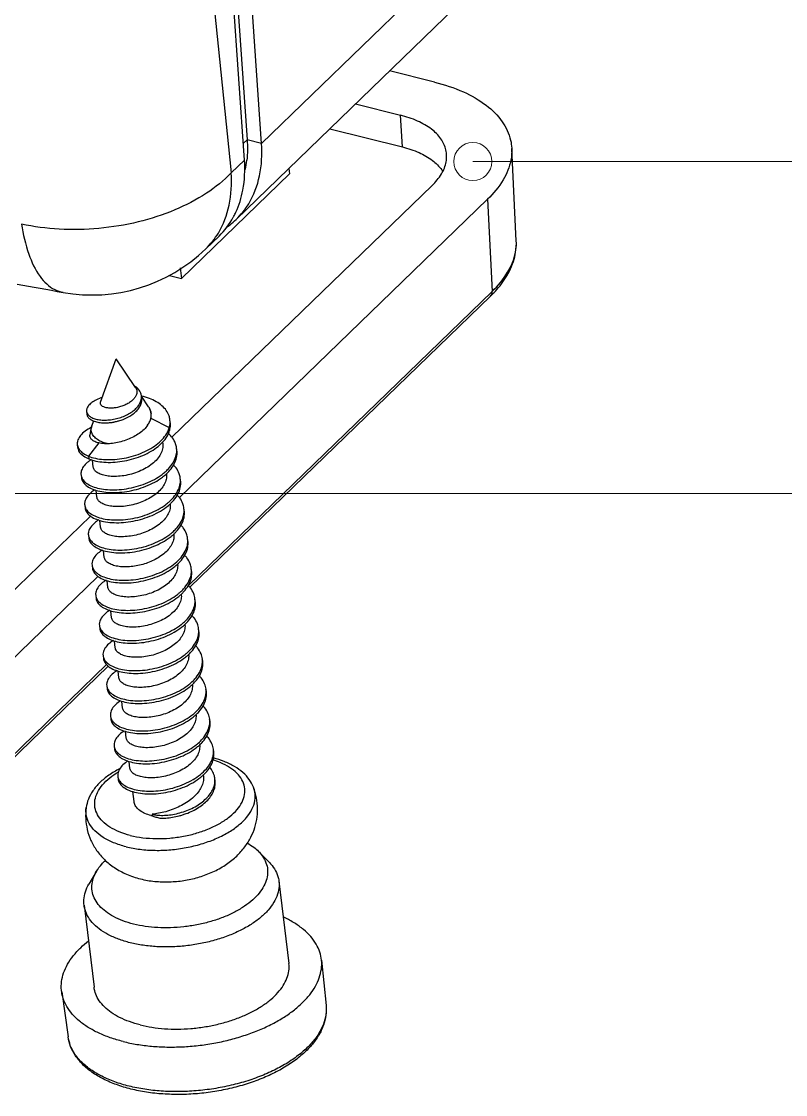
# Model space of a CAD drawing. Header units: millimetres. Extents: x 4625 to 5204, y 1432 to 1835.
# Drawn here: x 4927.23 to 4948.24, y 1457.38 to 1486.88 of the extents above; entities that cross this region are included whole.
import ezdxf

# ---------------------------------------------------------------- set-up
doc = ezdxf.new("R2010")
doc.units = ezdxf.units.MM
doc.styles.add('longtou', font='romand.shx', dxfattribs={"width": 0.8, "bigfont": 'fangsong.shx'})
doc.dimstyles.new('YanXiu', dxfattribs={"dimtxt": 2.5, "dimasz": 2.2, "dimexe": 1, "dimexo": 0, "dimgap": 0.66, "dimtad": 0, "dimzin": 1, "dimdsep": 46, "dimtxsty": 'longtou', "dimblk": 'CLOSEDBLANK', "dimcen": 0, "dimclrd": 3, "dimclre": 3, "dimclrt": 7, "dimazin": 0, "dimtfac": 1, "dimtofl": 0, "dimtmove": 0, "dimatfit": 3, "dimldrblk": 'CLOSEDBLANK', "dimfxl": 1, "dimlwd": 5, "dimlwe": 5, "dimarcsym": 0})

# ---------------------------------------------------------------- blocks, each defined once
blk = doc.blocks.new('_ClosedBlank')
at = {"color": 0, "linetype": 'ByBlock', "lineweight": -2}
for p, q in [((-1, 0.167), (0, 0)), ((-1, 0.167), (-1, -0.167)), ((0, 0), (-1, -0.167))]:
    blk.add_line(p, q, dxfattribs=at)
blk = doc.blocks.new('*u21')
at = {"color": 7, "linetype": 'Continuous'}
for p, q in [((88.661, 86.923), (43.465, 43.203)), ((87.884, 84.602), (42.688, 40.882)), ((42.464, 51.355), (43.026, 43.317)), ((43.465, 43.203), (42.902, 51.263)), ((42.943, 42.698), (42.379, 50.757)), ((41.73, 50.129), (42.536, 42.304)), ((48.752, 45.079), (47.38, 45.421)), ((46.335, 44.41), (47.707, 44.068)), ((47.769, 43.099), (47.707, 44.068)), ((45.551, 43.652), (47.769, 43.099)), ((43.026, 43.317), (42.908, 43.203)), ((43.465, 43.203), (43.026, 43.317)), ((51.251, 40.235), (51.11, 43.055)), ((42.943, 42.698), (42.536, 42.304)), ((41.017, 39.082), (44.322, 42.279)), ((44.294, 42.435), (44.322, 42.279)), ((48.678, 41.922), (40.727, 34.231)), ((40.953, 32.39), (50.371, 41.5)), ((50.371, 41.5), (50.511, 38.685)), ((42.166, 40.377), (41.759, 39.983)), ((40.975, 39.403), (41.017, 39.082)), ((40.648, 39.174), (41.017, 39.082)), ((41.231, 29.709), (50.511, 38.685)), ((37.398, 38.656), (37.399, 38.656)), ((50.465, 38.544), (41.271, 29.651)), ((38.545, 35.304), (39.026, 36.624)), ((39.613, 35.753), (39.026, 36.624)), ((40.011, 35.162), (39.795, 35.483)), ((39.803, 35.416), (39.795, 35.483)), ((38.117, 35.019), (38.127, 34.936)), ((40.084, 34.819), (40.646, 34.526)), ((40.676, 34.682), (40.666, 34.765)), ((38.281, 34.581), (38.336, 34.731)), ((40.646, 34.526), (40.656, 34.442)), ((40.449, 34.05), (40.444, 34.086)), ((37.835, 34.002), (37.845, 33.918)), ((38.491, 34.057), (38.177, 33.653)), ((40.88, 33.821), (40.869, 33.905)), ((38.177, 33.653), (38.188, 33.569)), ((38.321, 33.323), (38.295, 33.537)), ((37.948, 33.081), (37.958, 32.998)), ((40.992, 32.901), (40.982, 32.985)), ((38.433, 32.403), (38.407, 32.616)), ((38.06, 32.161), (38.07, 32.077)), ((38.24, 31.825), (27.25, 21.195)), ((41.104, 31.981), (41.094, 32.064)), ((38.546, 31.482), (38.52, 31.696)), ((38.172, 31.241), (38.182, 31.157)), ((41.216, 31.06), (41.206, 31.144)), ((38.658, 30.562), (38.632, 30.775)), ((38.285, 30.32), (38.295, 30.237)), ((41.329, 30.14), (41.319, 30.224)), ((28.943, 20.773), (38.466, 29.984)), ((38.77, 29.642), (38.744, 29.855)), ((38.397, 29.4), (38.407, 29.316)), ((41.441, 29.22), (41.431, 29.303)), ((38.883, 28.721), (38.857, 28.935)), ((38.509, 28.48), (38.519, 28.396)), ((41.553, 28.299), (41.543, 28.383)), ((38.995, 27.801), (38.969, 28.014)), ((38.622, 27.559), (38.632, 27.476)), ((38.782, 27.243), (29.188, 17.963)), ((29.235, 18.104), (38.73, 27.289)), ((41.666, 27.379), (41.656, 27.463)), ((39.107, 26.881), (39.081, 27.094)), ((38.734, 26.639), (38.744, 26.555)), ((41.778, 26.459), (41.768, 26.542)), ((39.22, 25.96), (39.194, 26.173)), ((38.846, 25.719), (38.856, 25.635)), ((41.89, 25.538), (41.88, 25.622)), ((39.332, 25.04), (39.306, 25.253)), ((38.958, 24.798), (38.969, 24.715)), ((42.003, 24.618), (41.993, 24.702)), ((39.444, 24.12), (39.418, 24.332)), ((39.071, 23.878), (39.081, 23.794)), ((41.688, 23.894), (41.685, 23.922)), ((42.046, 23.736), (42.036, 23.82)), ((39.568, 23.104), (39.531, 23.412)), ((40.118, 22.72), (40.124, 22.672)), ((43.375, 21.582), (43.693, 21.258)), ((38.423, 20.977), (38.192, 20.587)), ((43.995, 20.672), (44.302, 18.162)), ((38.04, 19.945), (38.346, 17.435)), ((45.297, 18.26), (45.437, 16.879)), ((37.357, 17.29), (37.553, 15.917))]:
    blk.add_line(p, q, dxfattribs=at)
for centre, radius, start, end in [((40.155, 43.027), 2.878, 347.641, 353.3156), ((40.409, 42.158), 2.504, 331.1249, 332.0875), ((40.368, 42.179), 2.55, 332.0965, 335.0942), ((41.055, 42.567), 2.347, 304.4962, 308.0951), ((41.054, 42.566), 2.346, 308.1214, 314.1511), ((40.069, 41.724), 2.426, 314.1867, 328.8461), ((38.283, 43.577), 5, 259.8157, 314.0598), ((47.994, 41.101), 3.555, 314.0144, 316.2437), ((39.259, 35.293), 0.601, 52.5278, 57.3183), ((39.283, 35.325), 0.561, 50.5394, 52.4931), ((39.362, 35.407), 0.448, 38.429, 41.4119), ((39.423, 35.459), 0.372, 350.8768, 353.4232), ((39.322, 33.495), 2.052, 76.4798, 76.7929), ((39.454, 35.459), 0.341, 4.7065, 6.943), ((39.437, 35.458), 0.358, 353.3605, 4.6336), ((38.331, 35.058), 0.219, 211.914, 215.2548), ((39.674, 34.909), 0.418, 4.817, 6.9853), ((40.098, 34.695), 0.572, 358.7431, 7.0187), ((39.251, 34.227), 1.033, 159.946, 176.1376), ((38.678, 36.069), 1.397, 271.0361, 271.1868), ((38.676, 36.124), 1.452, 271.2134, 275.4435), ((38.671, 36.184), 1.512, 275.4172, 275.6687), ((38.723, 35.804), 1.131, 274.589, 274.9335), ((38.664, 36.247), 1.576, 275.6964, 280.4667), ((38.72, 35.84), 1.167, 274.946, 277.6648), ((38.714, 35.888), 1.215, 277.6545, 278.7793), ((38.706, 35.935), 1.263, 278.7875, 281.1493), ((38.657, 36.283), 1.612, 280.4566, 284.5749), ((38.697, 35.984), 1.313, 281.1415, 282.2662), ((38.658, 36.281), 1.61, 284.5684, 286.1028), ((39.975, 34.716), 0.698, 338.1992, 344.1605), ((40.032, 34.619), 0.649, 344.1883, 351.4212), ((39.054, 35.284), 1.283, 256.0035, 256.9679), ((40.27, 33.831), 0.604, 359.1841, 7.0354), ((38.879, 32.561), 1.163, 121.8878, 124.4309), ((40.383, 32.911), 0.603, 359.1733, 7.0366), ((40.497, 31.991), 0.602, 359.1616, 7.0364), ((40.61, 31.07), 0.601, 359.1492, 7.0347), ((40.722, 30.15), 0.601, 359.1364, 7.0317), ((38.683, 29.434), 0.288, 186.6878, 194.1552), ((40.835, 29.23), 0.6, 359.1234, 7.0275), ((38.796, 28.514), 0.289, 186.6972, 194.7507), ((38.802, 28.516), 0.295, 194.8671, 202.6213), ((40.948, 28.31), 0.6, 359.1103, 7.0222), ((40.827, 27.257), 0.871, 38.2667, 44.0797), ((38.91, 27.593), 0.29, 186.711, 195.3456), ((38.915, 27.595), 0.295, 195.4546, 202.5708), ((41.06, 27.389), 0.6, 359.0951, 7.0094), ((39.024, 26.673), 0.292, 186.7291, 195.9398), ((39.027, 26.675), 0.295, 196.042, 202.5197), ((41.172, 26.469), 0.6, 359.0852, 7.0089), ((39.138, 25.753), 0.293, 186.7512, 196.5336), ((39.139, 25.754), 0.295, 196.6291, 202.4684), ((41.284, 25.549), 0.6, 359.0735, 7.0012), ((39.251, 24.833), 0.295, 186.7769, 197.1268), ((39.252, 24.834), 0.296, 197.216, 202.4174), ((41.396, 24.629), 0.601, 359.0519, 6.9929), ((39.365, 23.913), 0.296, 186.8059, 197.7197), ((39.365, 23.914), 0.296, 197.8027, 202.3673), ((41.461, 23.751), 0.579, 358.5886, 6.9027), ((41.455, 23.751), 0.585, 354.6616, 358.6015), ((40.422, 24.034), 1.394, 256.0082, 257.6372)]:
    blk.add_arc(centre, radius, start, end, dxfattribs=at)
for points, start_tangent, end_tangent in [([(48.752, 45.079), (49.632, 44.779), (50.332, 44.369), (50.821, 43.87), (51.076, 43.305), (51.11, 43.057)], (0.9703, -0.241905), (0.048769, -0.99881)), ([(49.122, 42.827), (49.101, 43.005), (48.948, 43.343), (48.655, 43.643), (48.235, 43.888), (47.707, 44.068)], (-0.017543, 0.999846), (-0.970408, 0.241472)), ([(43.026, 43.317), (43.013, 42.692)], (0.069779, -0.997562), (-0.11717, -0.993112)), ([(42.688, 40.883), (43.072, 41.364), (43.403, 42.216), (43.465, 43.203)], (0.717685, 0.696368), (-0.069779, 0.997562)), ([(47.769, 43.099), (48.28, 42.925), (48.686, 42.687), (48.97, 42.397), (48.999, 42.353)], (0.970411, -0.241457), (0.52979, -0.848129)), ([(51.11, 43.057), (51.086, 42.703), (50.848, 42.091), (50.37, 41.499)], (0.048769, -0.99881), (-0.718749, -0.695269)), ([(42.681, 41.105), (42.895, 41.783), (42.943, 42.698)], (0.421271, 0.906935), (-0.069779, 0.997562)), ([(48.677, 41.922), (48.964, 42.276), (49.107, 42.643), (49.122, 42.827)], (0.719197, 0.694807), (-0.017543, 0.999846)), ([(42.536, 42.304), (41.779, 41.683), (40.814, 41.174), (39.697, 40.809), (38.496, 40.61), (37.282, 40.587), (36.128, 40.743)], (-0.690462, -0.723369), (-0.976451, 0.215741)), ([(42.145, 40.469), (42.474, 41.318), (42.536, 42.304)], (0.517482, 0.855694), (-0.069779, 0.997562)), ([(36.128, 40.743), (36.351, 39.826), (36.699, 39.142), (37.147, 38.741), (37.399, 38.659)], (0.152674, -0.988277), (0.984175, -0.177199)), ([(42.166, 40.377), (42.601, 40.949)], (0.718432, 0.695597), (0.482904, 0.875673)), ([(50.511, 38.685), (50.986, 39.272), (51.226, 39.882), (51.25, 40.235)], (0.720468, 0.693488), (-0.046745, 0.998907)), ([(50.562, 38.642), (50.923, 39.098), (51.185, 39.675), (51.251, 40.235)], (0.691419, 0.722454), (-0.048346, 0.998831)), ([(35.994, 38.909), (37.399, 38.656)], (0.984013, -0.178095), (0.984266, -0.176695)), ([(50.464, 38.544), (50.499, 38.596), (50.511, 38.685)], (0.714749, 0.699381), (-0.078499, 0.996914)), ([(39.613, 35.753), (39.615, 35.75), (39.649, 35.672), (39.653, 35.587), (39.626, 35.5), (39.57, 35.413), (39.486, 35.332), (39.381, 35.26), (39.259, 35.201), (39.126, 35.157), (38.99, 35.13), (38.862, 35.121)], (0.558024, -0.829825), (-0.99999, -0.004476)), ([(39.698, 35.703), (39.64, 35.758)], (-0.661306, 0.750117), (-0.771994, 0.63563)), ([(38.598, 35.45), (38.421, 35.378), (38.28, 35.293), (38.181, 35.2), (38.126, 35.106), (38.117, 35.019)], (-0.94872, -0.316118), (0.119505, -0.992834)), ([(38.152, 34.932), (38.227, 34.861), (38.336, 34.807), (38.475, 34.771), (38.636, 34.756), (38.809, 34.763), (38.988, 34.791), (39.164, 34.84), (39.328, 34.906), (39.475, 34.989), (39.598, 35.083), (39.693, 35.186), (39.758, 35.293), (39.79, 35.4)], (0.577138, -0.816647), (0.158522, 0.987355)), ([(39.105, 34.734), (39.238, 34.779), (39.399, 34.854), (39.539, 34.943), (39.652, 35.042), (39.735, 35.149), (39.787, 35.258), (39.805, 35.366), (39.803, 35.416)], (0.960756, 0.277394), (-0.121177, 0.992631)), ([(39.792, 35.5), (39.792, 35.503), (39.765, 35.599), (39.713, 35.685)], (-0.12094, 0.99266), (-0.621375, 0.783513)), ([(40.666, 34.765), (40.639, 34.883), (40.555, 35.047), (40.422, 35.193), (40.247, 35.318), (40.037, 35.417), (39.802, 35.49)], (-0.121862, 0.992547), (-0.972287, 0.23379)), ([(38.862, 35.121), (38.741, 35.13), (38.641, 35.156), (38.573, 35.198), (38.541, 35.25), (38.545, 35.304)], (-0.99999, -0.004476), (0.324765, 0.945795)), ([(40.09, 34.96), (40.063, 35.064), (40.011, 35.163)], (-0.12158, 0.992582), (-0.566898, 0.823788)), ([(40.011, 35.162), (40.064, 35.061), (40.09, 34.96)], (0.558533, -0.829483), (0.130498, -0.991449)), ([(38.117, 35.019), (38.117, 35.015), (38.145, 34.942)], (0.119505, -0.992834), (0.528555, -0.848899)), ([(38.127, 34.936), (38.132, 34.909), (38.179, 34.827), (38.265, 34.76), (38.386, 34.71), (38.535, 34.68), (38.703, 34.672)], (0.115677, -0.993287), (0.999837, 0.018081)), ([(39.984, 34.602), (40.048, 34.71), (40.084, 34.819)], (0.584982, 0.811046), (0.198384, 0.980124)), ([(40.084, 34.819), (40.091, 34.944)], (0.198384, 0.980124), (-0.083938, 0.996471)), ([(38.265, 34.532), (38.208, 34.502), (38.031, 34.382), (37.908, 34.251), (37.843, 34.115), (37.835, 34.002)], (-0.894203, -0.447663), (0.117203, -0.993108)), ([(38.177, 33.653), (38.388, 33.589), (38.635, 33.554), (38.908, 33.551), (39.195, 33.581), (39.485, 33.643), (39.765, 33.736), (40.023, 33.857), (40.248, 34.002), (40.432, 34.166), (40.566, 34.343), (40.623, 34.457)], (0.926084, -0.377318), (0.37049, 0.928836)), ([(38.744, 34.038), (38.564, 34.099), (38.421, 34.183), (38.32, 34.286), (38.268, 34.402), (38.266, 34.526), (38.281, 34.581)], (-0.9703, 0.241905), (0.343386, 0.939194)), ([(39.984, 34.602), (39.874, 34.471), (39.73, 34.351), (39.559, 34.246), (39.369, 34.159), (39.167, 34.094), (38.962, 34.051), (38.765, 34.033)], (-0.564161, -0.825665), (-0.999462, -0.032788)), ([(40.43, 34.07), (40.442, 34.082), (40.576, 34.259), (40.656, 34.442)], (0.692197, 0.721709), (0.272004, 0.962296)), ([(40.646, 34.526), (40.67, 34.683)], (0.272004, 0.962296), (0.021716, 0.999764)), ([(40.674, 34.522), (40.68, 34.627), (40.676, 34.682)], (0.148581, 0.9889), (-0.121953, 0.992536)), ([(38.491, 34.057), (38.366, 34.1), (38.276, 34.161), (38.228, 34.236), (38.221, 34.296)], (-0.974176, 0.22579), (0.060845, 0.998147)), ([(40.869, 33.905), (40.84, 34.033), (40.746, 34.211), (40.618, 34.352)], (-0.121996, 0.992531), (-0.743306, 0.668951)), ([(37.835, 34.002), (37.839, 33.98), (37.856, 33.923)], (0.117203, -0.993108), (0.38653, -0.922277)), ([(37.846, 33.918), (37.849, 33.897), (37.905, 33.771), (38.02, 33.66), (38.188, 33.569)], (0.117203, -0.993108), (0.926084, -0.377318)), ([(37.856, 33.923), (37.895, 33.854), (38.01, 33.743), (38.177, 33.653)], (0.38653, -0.922277), (0.926084, -0.377318)), ([(38.188, 33.569), (38.398, 33.505), (38.645, 33.471), (38.918, 33.467), (39.205, 33.497), (39.495, 33.559), (39.775, 33.652), (40.033, 33.773), (40.258, 33.918), (40.43, 34.07)], (0.926084, -0.377318), (0.692197, 0.721709)), ([(38.765, 34.033), (38.667, 34.034), (38.575, 34.042), (38.491, 34.057)], (-0.999462, -0.032788), (-0.974176, 0.22579)), ([(40.449, 34.05), (40.449, 34.045), (40.441, 33.883), (40.382, 33.72), (40.275, 33.564), (40.124, 33.42), (39.938, 33.293), (39.725, 33.189), (39.496, 33.109), (39.261, 33.058), (39.033, 33.035), (38.821, 33.04)], (0.121414, -0.992602), (-0.995629, 0.093396)), ([(40.521, 33.174), (40.617, 33.267), (40.76, 33.453), (40.847, 33.647), (40.874, 33.823)], (0.751273, 0.659992), (0.01417, 0.9999)), ([(40.567, 33.123), (40.627, 33.183), (40.77, 33.369), (40.857, 33.563), (40.884, 33.759), (40.879, 33.821)], (0.729409, 0.684077), (-0.121996, 0.992531)), ([(38.221, 33.52), (38.14, 33.459), (38.018, 33.327), (37.955, 33.191), (37.948, 33.081)], (-0.82458, -0.565746), (0.116995, -0.993133)), ([(37.958, 32.998), (37.962, 32.973), (38.02, 32.847), (38.135, 32.737), (38.305, 32.647), (38.52, 32.583), (38.772, 32.548), (39.052, 32.545), (39.347, 32.576), (39.644, 32.64), (39.933, 32.736), (40.2, 32.861), (40.435, 33.012), (40.567, 33.123)], (0.116995, -0.993133), (0.729409, 0.684077)), ([(37.969, 33.003), (38.009, 32.931), (38.125, 32.82), (38.294, 32.731), (38.51, 32.666), (38.762, 32.631), (39.042, 32.629), (39.336, 32.66), (39.634, 32.724), (39.922, 32.82), (40.19, 32.945), (40.424, 33.096), (40.521, 33.174)], (0.386108, -0.922454), (0.751273, 0.659992)), ([(38.821, 33.04), (38.645, 33.069), (38.499, 33.121), (38.395, 33.19), (38.335, 33.272), (38.321, 33.323)], (-0.995629, 0.093396), (-0.124529, 0.992216)), ([(40.561, 33.125), (40.565, 33.064), (40.539, 32.908), (40.469, 32.755), (40.355, 32.609), (40.202, 32.473), (40.015, 32.354), (39.809, 32.257), (39.59, 32.184), (39.361, 32.136), (39.137, 32.114), (38.933, 32.12)], (0.111928, -0.993716), (-0.995629, 0.093396)), ([(40.982, 32.985), (40.95, 33.117), (40.855, 33.295), (40.78, 33.384)], (-0.122067, 0.992522), (-0.694356, 0.719632)), ([(37.948, 33.081), (37.952, 33.057), (37.969, 33.003)], (0.116995, -0.993133), (0.386108, -0.922454)), ([(40.633, 32.254), (40.734, 32.351), (40.875, 32.537), (40.96, 32.731), (40.986, 32.902)], (0.751402, 0.659844), (0.01429, 0.999898)), ([(40.679, 32.203), (40.744, 32.267), (40.885, 32.453), (40.971, 32.647), (40.996, 32.843), (40.992, 32.901)], (0.729412, 0.684074), (-0.122067, 0.992522)), ([(38.376, 32.628), (38.249, 32.536), (38.128, 32.404), (38.066, 32.268), (38.06, 32.161)], (-0.848733, -0.528822), (0.116892, -0.993145)), ([(41.094, 32.064), (41.061, 32.201), (40.965, 32.378), (40.892, 32.463)], (-0.122123, 0.992515), (-0.693835, 0.720134)), ([(38.06, 32.161), (38.065, 32.133), (38.081, 32.083)], (0.116892, -0.993145), (0.385658, -0.922642)), ([(38.07, 32.077), (38.075, 32.05), (38.134, 31.924), (38.251, 31.814), (38.421, 31.725), (38.638, 31.661), (38.891, 31.627), (39.171, 31.625), (39.466, 31.657), (39.763, 31.722), (40.051, 31.818), (40.318, 31.944), (40.552, 32.096), (40.679, 32.203)], (0.116892, -0.993145), (0.729412, 0.684074)), ([(38.081, 32.083), (38.124, 32.008), (38.241, 31.898), (38.411, 31.808), (38.627, 31.745), (38.881, 31.711), (39.161, 31.709), (39.456, 31.74), (39.753, 31.805), (40.041, 31.902), (40.308, 32.028), (40.542, 32.179), (40.633, 32.254)], (0.385658, -0.922642), (0.751402, 0.659844)), ([(38.933, 32.12), (38.757, 32.149), (38.61, 32.202), (38.505, 32.272), (38.446, 32.356), (38.434, 32.403)], (-0.995629, 0.093396), (-0.122224, 0.992503)), ([(40.674, 32.204), (40.677, 32.137), (40.648, 31.977), (40.573, 31.821), (40.456, 31.677), (40.302, 31.543), (40.114, 31.426), (39.905, 31.33), (39.686, 31.26), (39.465, 31.214), (39.247, 31.194), (39.046, 31.199)], (0.112049, -0.993703), (-0.995629, 0.093396)), ([(40.745, 31.333), (40.85, 31.435), (40.99, 31.621), (41.074, 31.815), (41.098, 31.982)], (0.751532, 0.659697), (0.01441, 0.999896)), ([(40.792, 31.282), (40.86, 31.351), (41, 31.537), (41.084, 31.732), (41.108, 31.927), (41.104, 31.981)], (0.729418, 0.684069), (-0.122123, 0.992515)), ([(38.488, 31.708), (38.358, 31.612), (38.239, 31.48), (38.178, 31.344), (38.172, 31.241)], (-0.848572, -0.52908), (0.116878, -0.993146)), ([(39.046, 31.199), (38.87, 31.229), (38.726, 31.279), (38.622, 31.348), (38.56, 31.429), (38.546, 31.482)], (-0.995629, 0.093396), (-0.124705, 0.992194)), ([(41.206, 31.144), (41.172, 31.285), (41.074, 31.462), (41.005, 31.543)], (-0.122161, 0.99251), (-0.693292, 0.720657)), ([(38.172, 31.241), (38.178, 31.21), (38.193, 31.163)], (0.116878, -0.993146), (0.385166, -0.922847)), ([(38.183, 31.157), (38.188, 31.126), (38.248, 31.001), (38.367, 30.891), (38.538, 30.803), (38.756, 30.74), (39.01, 30.706), (39.29, 30.705), (39.585, 30.737), (39.883, 30.803), (40.17, 30.901), (40.436, 31.027), (40.669, 31.179), (40.792, 31.282)], (0.116878, -0.993146), (0.729418, 0.684069)), ([(38.193, 31.163), (38.238, 31.085), (38.357, 30.975), (38.528, 30.886), (38.745, 30.823), (38.999, 30.79), (39.28, 30.789), (39.575, 30.821), (39.872, 30.887), (40.16, 30.984), (40.426, 31.111), (40.659, 31.263), (40.745, 31.333)], (0.385166, -0.922847), (0.751532, 0.659697)), ([(40.786, 31.284), (40.789, 31.246), (40.772, 31.097), (40.712, 30.946), (40.611, 30.803), (40.474, 30.669), (40.305, 30.551)], (0.113068, -0.993587), (-0.854653, -0.5192)), ([(40.544, 30.194), (40.776, 30.346), (40.966, 30.519), (41.105, 30.705), (41.188, 30.9), (41.211, 31.062)], (0.872047, 0.489423), (0.01453, 0.999894)), ([(40.904, 30.362), (40.976, 30.435), (41.115, 30.622), (41.198, 30.816), (41.22, 31.011), (41.216, 31.06)], (0.729375, 0.684114), (-0.122161, 0.99251)), ([(38.6, 30.787), (38.467, 30.689), (38.349, 30.557), (38.289, 30.421), (38.285, 30.32)], (-0.848387, -0.529376), (0.116947, -0.993138)), ([(39.158, 30.279), (38.981, 30.309), (38.835, 30.361), (38.73, 30.431), (38.671, 30.514), (38.658, 30.562)], (-0.995629, 0.093396), (-0.123183, 0.992384)), ([(40.305, 30.551), (40.127, 30.456), (39.935, 30.38), (39.734, 30.323), (39.531, 30.287), (39.337, 30.273), (39.158, 30.279)], (-0.854653, -0.5192), (-0.995629, 0.093396)), ([(41.319, 30.224), (41.283, 30.369), (41.183, 30.546), (41.117, 30.623)], (-0.122181, 0.992508), (-0.693596, 0.720364)), ([(38.285, 30.32), (38.291, 30.287), (38.305, 30.242)], (0.116947, -0.993138), (0.384633, -0.923069)), ([(38.295, 30.237), (38.301, 30.203), (38.363, 30.078), (38.483, 29.969), (38.655, 29.881), (38.873, 29.818), (39.128, 29.786), (39.409, 29.785), (39.704, 29.818), (40.002, 29.885), (40.289, 29.983), (40.554, 30.11)], (0.116947, -0.993138), (0.872047, 0.489423)), ([(38.305, 30.242), (38.353, 30.162), (38.472, 30.052), (38.645, 29.964), (38.863, 29.902), (39.118, 29.869), (39.399, 29.869), (39.694, 29.902), (39.992, 29.968), (40.279, 30.067), (40.544, 30.194)], (0.384633, -0.923069), (0.872047, 0.489423)), ([(40.898, 30.364), (40.902, 30.305), (40.877, 30.148), (40.806, 29.995), (40.693, 29.849), (40.54, 29.713), (40.352, 29.593), (40.144, 29.495), (39.925, 29.423), (39.696, 29.374), (39.473, 29.353), (39.27, 29.359)], (0.112949, -0.993601), (-0.995629, 0.093396)), ([(40.554, 30.11), (40.787, 30.263), (40.904, 30.362)], (0.872047, 0.489423), (0.729375, 0.684114)), ([(38.712, 29.866), (38.576, 29.766), (38.459, 29.633), (38.401, 29.497), (38.397, 29.4)], (-0.848178, -0.529712), (0.117096, -0.993121)), ([(40.97, 29.492), (41.082, 29.603), (41.22, 29.789), (41.301, 29.984), (41.323, 30.141)], (0.751788, 0.659405), (0.014645, 0.999893)), ([(41.016, 29.442), (41.092, 29.519), (41.23, 29.706), (41.311, 29.9), (41.333, 30.095), (41.329, 30.14)], (0.729433, 0.684052), (-0.122181, 0.992508)), ([(39.27, 29.359), (39.094, 29.388), (38.949, 29.44), (38.843, 29.51), (38.783, 29.593), (38.771, 29.642)], (-0.995629, 0.093396), (-0.122621, 0.992454)), ([(41.431, 29.303), (41.393, 29.452), (41.293, 29.629), (41.229, 29.703)], (-0.122182, 0.992508), (-0.694024, 0.719952)), ([(38.404, 29.363), (38.417, 29.322)], (0.245215, -0.969469), (0.384063, -0.923307)), ([(38.407, 29.316), (38.414, 29.28), (38.477, 29.155), (38.598, 29.046), (38.772, 28.958), (38.991, 28.897), (39.247, 28.865), (39.528, 28.865), (39.824, 28.899), (40.121, 28.966), (40.408, 29.065), (40.673, 29.193), (40.904, 29.346), (41.016, 29.442)], (0.117096, -0.993121), (0.729433, 0.684052)), ([(38.417, 29.322), (38.467, 29.239), (38.588, 29.13), (38.762, 29.042), (38.981, 28.98), (39.237, 28.949), (39.518, 28.949), (39.814, 28.983), (40.111, 29.05), (40.398, 29.149), (40.662, 29.277), (40.894, 29.43), (40.97, 29.492)], (0.384063, -0.923307), (0.751788, 0.659405)), ([(41.011, 29.444), (41.014, 29.373), (40.984, 29.213), (40.908, 29.058), (40.791, 28.913), (40.637, 28.781), (40.45, 28.664), (40.241, 28.569), (40.022, 28.498), (39.8, 28.453), (39.583, 28.433), (39.383, 28.438)], (0.112719, -0.993627), (-0.995629, 0.093396)), ([(41.082, 28.572), (41.198, 28.686), (41.335, 28.874), (41.415, 29.068), (41.435, 29.221)], (0.751914, 0.659261), (0.014758, 0.999891)), ([(41.129, 28.521), (41.208, 28.603), (41.345, 28.79), (41.425, 28.984), (41.445, 29.18), (41.441, 29.22)], (0.729443, 0.684042), (-0.122182, 0.992508)), ([(38.824, 28.946), (38.685, 28.842), (38.569, 28.71), (38.513, 28.574), (38.509, 28.48)], (-0.847943, -0.530087), (0.117319, -0.993094)), ([(38.52, 28.396), (38.527, 28.356), (38.592, 28.232), (38.714, 28.123), (38.889, 28.036), (39.109, 27.975), (39.366, 27.944), (39.647, 27.945), (39.943, 27.98), (40.24, 28.048), (40.527, 28.148), (40.791, 28.276), (41.021, 28.43), (41.129, 28.521)], (0.117319, -0.993094), (0.729443, 0.684042)), ([(38.53, 28.402), (38.582, 28.316), (38.704, 28.207), (38.879, 28.12), (39.099, 28.059), (39.355, 28.028), (39.637, 28.029), (39.933, 28.064), (40.23, 28.132), (40.517, 28.231), (40.78, 28.36), (41.011, 28.513), (41.082, 28.572)], (0.38346, -0.923557), (0.751914, 0.659261)), ([(39.383, 28.438), (39.207, 28.468), (39.062, 28.519), (38.958, 28.587), (38.897, 28.669), (38.883, 28.721)], (-0.995629, 0.093396), (-0.124913, 0.992168)), ([(41.123, 28.524), (41.126, 28.459), (41.1, 28.304), (41.028, 28.15), (40.913, 28.003), (40.759, 27.868), (40.574, 27.75), (40.368, 27.654), (40.148, 27.581), (39.919, 27.533), (39.697, 27.512), (39.495, 27.518)], (0.113143, -0.993579), (-0.995629, 0.093396)), ([(41.543, 28.383), (41.504, 28.536), (41.402, 28.713), (41.341, 28.783)], (-0.122161, 0.99251), (-0.694435, 0.719555)), ([(41.194, 27.651), (41.314, 27.77), (41.45, 27.958), (41.528, 28.152), (41.548, 28.3)], (0.752039, 0.659118), (0.014866, 0.999889)), ([(41.241, 27.601), (41.325, 27.687), (41.46, 27.874), (41.538, 28.069), (41.557, 28.264), (41.553, 28.299)], (0.729453, 0.684031), (-0.122161, 0.99251)), ([(38.936, 28.025), (38.794, 27.919), (38.68, 27.787), (38.624, 27.65), (38.622, 27.559)], (-0.847683, -0.530502), (0.117609, -0.99306)), ([(38.632, 27.476), (38.64, 27.433), (38.706, 27.309), (38.83, 27.201), (39.006, 27.114), (39.227, 27.054), (39.484, 27.023), (39.767, 27.025), (40.062, 27.061), (40.359, 27.13), (40.646, 27.23), (40.909, 27.359), (41.138, 27.513), (41.241, 27.601)], (0.117609, -0.99306), (0.729453, 0.684031)), ([(38.642, 27.482), (38.696, 27.393), (38.82, 27.285), (38.996, 27.198), (39.217, 27.138), (39.474, 27.107), (39.756, 27.109), (40.052, 27.145), (40.349, 27.213), (40.635, 27.314), (40.899, 27.443), (41.128, 27.597), (41.194, 27.651)], (0.382828, -0.92382), (0.752039, 0.659118)), ([(39.495, 27.518), (39.317, 27.548), (39.17, 27.601), (39.065, 27.672), (39.007, 27.755), (38.995, 27.801)], (-0.995629, 0.093396), (-0.122005, 0.99253)), ([(41.235, 27.603), (41.238, 27.571), (41.22, 27.41), (41.153, 27.251), (41.043, 27.102), (40.891, 26.962), (40.702, 26.839), (40.49, 26.738), (40.269, 26.663), (40.039, 26.614), (39.813, 26.592), (39.607, 26.598)], (0.11391, -0.993491), (-0.995629, 0.093396)), ([(41.656, 27.463), (41.615, 27.62), (41.511, 27.796)], (-0.122018, 0.992528), (-0.618486, 0.785796)), ([(41.306, 26.731), (41.431, 26.854), (41.564, 27.042), (41.642, 27.237), (41.66, 27.38)], (0.752163, 0.658977), (0.015006, 0.999887)), ([(41.353, 26.681), (41.441, 26.771), (41.575, 26.958), (41.652, 27.153), (41.669, 27.348), (41.666, 27.379)], (0.729464, 0.684019), (-0.122018, 0.992528)), ([(39.048, 27.104), (38.903, 26.996), (38.79, 26.863), (38.736, 26.727), (38.734, 26.639)], (-0.847398, -0.530958), (0.117961, -0.993018)), ([(39.607, 26.598), (39.431, 26.627), (39.287, 26.678), (39.182, 26.748), (39.121, 26.83), (39.108, 26.881)], (-0.995629, 0.093396), (-0.123321, 0.992367)), ([(41.768, 26.542), (41.725, 26.704), (41.621, 26.88), (41.565, 26.943)], (-0.122052, 0.992524), (-0.695208, 0.718809)), ([(38.744, 26.555), (38.753, 26.51), (38.821, 26.386), (38.946, 26.278), (39.123, 26.192), (39.345, 26.133), (39.603, 26.103), (39.886, 26.106), (40.182, 26.142), (40.479, 26.211), (40.764, 26.312), (41.027, 26.442), (41.256, 26.597), (41.353, 26.681)], (0.117961, -0.993018), (0.729464, 0.684019)), ([(38.754, 26.562), (38.811, 26.47), (38.936, 26.362), (39.113, 26.276), (39.335, 26.216), (39.593, 26.186), (39.875, 26.189), (40.171, 26.225), (40.468, 26.295), (40.754, 26.396), (41.017, 26.526), (41.245, 26.68), (41.306, 26.731)], (0.382173, -0.924091), (0.752163, 0.658977)), ([(41.348, 26.683), (41.351, 26.611), (41.322, 26.453), (41.246, 26.298), (41.128, 26.153), (40.974, 26.021), (40.789, 25.904), (40.58, 25.809), (40.361, 25.738), (40.137, 25.692), (39.92, 25.672), (39.72, 25.677)], (0.112951, -0.993601), (-0.995629, 0.093396)), ([(41.418, 25.81), (41.547, 25.938), (41.679, 26.126), (41.755, 26.321), (41.772, 26.46)], (0.752282, 0.658842), (0.015068, 0.999886)), ([(41.466, 25.76), (41.557, 25.855), (41.689, 26.042), (41.765, 26.237), (41.781, 26.432), (41.778, 26.459)], (0.729474, 0.684008), (-0.122052, 0.992524)), ([(39.159, 26.184), (39.012, 26.072), (38.9, 25.939), (38.848, 25.803), (38.846, 25.719)], (-0.847086, -0.531455), (0.118367, -0.99297)), ([(39.72, 25.677), (39.543, 25.707), (39.398, 25.758), (39.294, 25.827), (39.234, 25.909), (39.22, 25.96)], (-0.995629, 0.093396), (-0.124777, 0.992185)), ([(41.88, 25.622), (41.836, 25.788), (41.73, 25.963), (41.677, 26.023)], (-0.121962, 0.992535), (-0.69557, 0.718459)), ([(38.857, 25.635), (38.867, 25.586), (38.935, 25.463), (39.062, 25.356), (39.24, 25.27), (39.463, 25.211), (39.722, 25.182), (40.005, 25.186), (40.301, 25.223), (40.598, 25.293), (40.883, 25.395), (41.145, 25.525), (41.373, 25.68), (41.466, 25.76)], (0.118367, -0.99297), (0.729474, 0.684008)), ([(38.867, 25.641), (38.925, 25.547), (39.052, 25.439), (39.23, 25.354), (39.453, 25.295), (39.711, 25.266), (39.995, 25.269), (40.291, 25.306), (40.588, 25.377), (40.873, 25.478), (41.135, 25.609), (41.363, 25.764), (41.418, 25.81)], (0.381501, -0.924369), (0.752282, 0.658842)), ([(41.46, 25.763), (41.463, 25.701), (41.438, 25.545), (41.367, 25.392), (41.254, 25.246), (41.1, 25.11), (40.914, 24.991), (40.708, 24.895), (40.489, 24.822), (40.26, 24.773), (40.036, 24.752), (39.832, 24.757)], (0.113325, -0.993558), (-0.995629, 0.093396)), ([(39.271, 25.263), (39.121, 25.149), (39.011, 25.016), (38.96, 24.88), (38.959, 24.798)], (-0.846748, -0.531994), (0.118819, -0.992916)), ([(41.53, 24.89), (41.663, 25.022), (41.794, 25.21), (41.868, 25.405), (41.885, 25.539)], (0.752399, 0.658708), (0.015159, 0.999885)), ([(41.578, 24.84), (41.673, 24.938), (41.804, 25.127), (41.879, 25.321), (41.893, 25.516), (41.89, 25.538)], (0.729485, 0.683997), (-0.121962, 0.992535)), ([(39.832, 24.757), (39.655, 24.787), (39.508, 24.839), (39.403, 24.91), (39.344, 24.993), (39.332, 25.04)], (-0.995629, 0.093396), (-0.122138, 0.992513)), ([(41.993, 24.702), (41.946, 24.872), (41.839, 25.047), (41.789, 25.103)], (-0.121847, 0.992549), (-0.695916, 0.718123)), ([(38.969, 24.715), (38.98, 24.663), (39.05, 24.54), (39.178, 24.433), (39.357, 24.348), (39.581, 24.29), (39.84, 24.262), (40.124, 24.266), (40.42, 24.304), (40.717, 24.375), (41.002, 24.477), (41.263, 24.608), (41.49, 24.764), (41.578, 24.84)], (0.118819, -0.992916), (0.729485, 0.683997)), ([(38.979, 24.721), (39.04, 24.623), (39.167, 24.517), (39.347, 24.432), (39.571, 24.373), (39.83, 24.345), (40.114, 24.35), (40.41, 24.387), (40.707, 24.458), (40.992, 24.561), (41.253, 24.692), (41.48, 24.847), (41.53, 24.89)], (0.380818, -0.92465), (0.752399, 0.658708)), ([(39.091, 23.801), (39.155, 23.7), (39.283, 23.594), (39.464, 23.51), (39.689, 23.452), (39.949, 23.425), (40.233, 23.43), (40.529, 23.468), (40.826, 23.54), (41.11, 23.643), (41.371, 23.775), (41.597, 23.931), (41.779, 24.106), (41.909, 24.294), (41.982, 24.489), (41.997, 24.619)], (0.380134, -0.924932), (0.015429, 0.999881)), ([(41.572, 24.842), (41.575, 24.775), (41.547, 24.616), (41.472, 24.46), (41.356, 24.315), (41.201, 24.181), (41.013, 24.063), (40.804, 23.968), (40.586, 23.897), (40.364, 23.851), (40.145, 23.831), (39.944, 23.837)], (0.113023, -0.993592), (-0.995629, 0.093396)), ([(41.676, 23.907), (41.789, 24.022), (41.919, 24.211), (41.992, 24.406), (42.005, 24.601), (42.003, 24.618)], (0.738496, 0.674258), (-0.121847, 0.992549)), ([(39.383, 24.342), (39.23, 24.226), (39.121, 24.092), (39.072, 23.956), (39.071, 23.878)], (-0.846385, -0.532572), (0.119309, -0.992857)), ([(39.455, 22.071), (39.834, 22.002), (40.242, 21.974), (40.663, 21.99), (41.085, 22.048), (41.492, 22.146), (41.871, 22.282), (42.209, 22.45), (42.493, 22.645), (42.716, 22.86), (42.868, 23.088), (42.945, 23.321), (42.945, 23.551), (42.866, 23.771), (42.713, 23.972), (42.489, 24.149), (42.204, 24.294), (41.979, 24.372)], (0.9703, -0.241905), (-0.959021, 0.283334)), ([(43.217, 23.544), (43.091, 23.774), (42.898, 23.988), (42.638, 24.177), (42.324, 24.33), (41.994, 24.437)], (-0.367232, 0.930129), (-0.968269, 0.249909)), ([(39.136, 24.112), (39.124, 24.106), (38.798, 23.909), (38.523, 23.683), (38.312, 23.435), (38.173, 23.177), (38.105, 22.92)], (-0.889595, -0.456751), (-0.132742, -0.991151)), ([(39.455, 22.071), (39.117, 22.181), (38.831, 22.326), (38.607, 22.502), (38.454, 22.704), (38.375, 22.923), (38.375, 23.153), (38.452, 23.386), (38.605, 23.614), (38.827, 23.83), (39.091, 24.012)], (-0.9703, 0.241905), (0.859033, 0.51192)), ([(39.944, 23.837), (39.769, 23.866), (39.626, 23.916), (39.522, 23.984), (39.46, 24.065), (39.445, 24.12)], (-0.995629, 0.093396), (-0.125258, 0.992124)), ([(42.036, 23.82), (42.031, 23.854), (41.98, 24.008), (41.887, 24.151), (41.882, 24.157)], (-0.120497, 0.992714), (-0.645587, 0.763686)), ([(39.081, 23.795), (39.093, 23.739), (39.165, 23.617), (39.294, 23.51), (39.474, 23.426), (39.699, 23.368), (39.959, 23.341), (40.243, 23.346), (40.54, 23.385), (40.836, 23.456), (41.121, 23.56), (41.381, 23.691), (41.607, 23.847), (41.676, 23.907)], (0.119309, -0.992857), (0.738496, 0.674258)), ([(41.688, 23.895), (41.692, 23.836), (41.671, 23.672), (41.604, 23.509), (41.498, 23.355), (41.352, 23.208), (41.173, 23.074), (40.972, 22.96), (40.76, 22.868), (40.538, 22.796), (40.32, 22.747), (40.118, 22.72)], (0.122121, -0.992515), (-0.995815, -0.091388)), ([(40.118, 22.72), (40.27, 22.692), (40.45, 22.684), (40.65, 22.698), (40.862, 22.734), (41.076, 22.794), (41.286, 22.875), (41.483, 22.977), (41.659, 23.098), (41.808, 23.234), (41.924, 23.381), (42.001, 23.537), (42.038, 23.696)], (0.963453, -0.267878), (0.093035, 0.995663)), ([(41.049, 22.698), (41.16, 22.736), (41.362, 22.823), (41.55, 22.929), (41.715, 23.052), (41.853, 23.189), (41.957, 23.336), (42.024, 23.49), (42.05, 23.646), (42.046, 23.736)], (0.954707, 0.297548), (-0.120898, 0.992665)), ([(39.326, 21.725), (39.753, 21.647), (40.213, 21.616), (40.688, 21.633), (41.163, 21.699), (41.622, 21.81), (42.049, 21.963), (42.429, 22.152), (42.75, 22.372), (43.001, 22.614), (43.173, 22.871), (43.26, 23.134), (43.259, 23.394), (43.217, 23.544)], (0.9703, -0.241905), (-0.367026, 0.930211)), ([(39.761, 20.744), (40.202, 20.668), (40.651, 20.654), (41.089, 20.694), (41.517, 20.788), (41.928, 20.935), (42.309, 21.136), (42.636, 21.379), (42.897, 21.648), (43.097, 21.94), (43.235, 22.24), (43.318, 22.557), (43.345, 22.885), (43.312, 23.218), (43.217, 23.544)], (0.9703, -0.241905), (-0.367232, 0.930129)), ([(40.085, 22.681), (39.9, 22.743), (39.75, 22.828), (39.641, 22.932), (39.58, 23.05), (39.568, 23.104)], (-0.9703, 0.241905), (-0.120356, 0.992731)), ([(38.105, 22.92), (38.091, 22.581), (38.139, 22.247), (38.251, 21.921), (38.426, 21.614), (38.666, 21.332), (38.97, 21.087), (39.339, 20.887), (39.761, 20.744)], (-0.132742, -0.991151), (0.9703, -0.241905)), ([(39.326, 21.725), (38.945, 21.849), (38.622, 22.012), (38.371, 22.211), (38.198, 22.438), (38.109, 22.685), (38.105, 22.92)], (-0.9703, 0.241905), (0.13138, 0.991332)), ([(40.124, 22.672), (40.176, 22.651), (40.233, 22.632), (40.292, 22.616), (40.354, 22.602)], (0.910659, -0.413159), (0.982038, -0.188684)), ([(40.354, 22.602), (40.539, 22.603), (40.741, 22.625), (40.95, 22.67), (41.049, 22.698)], (0.998532, -0.054167), (0.954707, 0.297548)), ([(43.029, 21.841), (43.229, 21.709), (43.375, 21.582)], (0.870582, -0.492024), (0.701746, -0.712427)), ([(38.423, 20.977), (38.582, 21.193), (38.695, 21.31)], (0.509853, 0.860262), (0.725487, 0.688236)), ([(43.375, 21.582), (43.42, 21.534), (43.555, 21.34), (43.633, 21.133), (43.651, 20.916), (43.609, 20.695), (43.509, 20.475), (43.351, 20.261), (43.14, 20.057), (42.881, 19.868), (42.579, 19.698), (42.24, 19.551), (41.874, 19.431), (41.487, 19.339), (41.088, 19.279), (40.687, 19.25), (40.292, 19.255), (39.912, 19.293), (39.556, 19.363)], (0.701746, -0.712427), (-0.9703, 0.241905)), ([(39.556, 19.363), (39.231, 19.463), (38.945, 19.591), (38.704, 19.745), (38.513, 19.921), (38.378, 20.114), (38.3, 20.322), (38.282, 20.538), (38.324, 20.759), (38.423, 20.977)], (-0.9703, 0.241905), (0.509853, 0.860262)), ([(43.693, 21.258), (43.743, 21.205), (43.894, 20.99), (43.98, 20.759), (43.995, 20.672)], (0.701792, -0.712382), (0.120702, -0.992689)), ([(43.995, 20.672), (44.001, 20.519), (43.954, 20.273), (43.842, 20.029), (43.667, 19.791), (43.433, 19.564), (43.145, 19.354), (42.809, 19.166), (42.433, 19.002), (42.026, 18.868), (41.596, 18.767), (41.153, 18.699), (40.707, 18.668), (40.268, 18.673), (39.846, 18.715), (39.45, 18.793)], (0.120702, -0.992689), (-0.9703, 0.241905)), ([(38.04, 19.945), (38.035, 20.099), (38.081, 20.344), (38.192, 20.587)], (-0.120702, 0.992689), (0.509848, 0.860264)), ([(39.45, 18.793), (39.089, 18.904), (38.771, 19.047), (38.503, 19.217), (38.292, 19.413), (38.141, 19.628), (38.055, 19.858), (38.04, 19.945)], (-0.9703, 0.241905), (-0.120702, 0.992689)), ([(45.297, 18.26), (45.244, 18.508), (45.134, 18.752), (44.967, 18.983), (44.748, 19.197), (44.479, 19.39), (44.163, 19.56), (44.13, 19.575)], (-0.100652, 0.994922), (-0.910309, 0.41393)), ([(37.357, 17.291), (37.35, 17.345), (37.354, 17.607), (37.417, 17.871), (37.536, 18.135), (37.711, 18.393), (37.938, 18.643), (38.172, 18.848)], (-0.141946, 0.989874), (0.784012, 0.620746)), ([(39.234, 15.777), (39.657, 15.69), (40.105, 15.634), (40.57, 15.609), (41.047, 15.616), (41.527, 15.655), (42.005, 15.726), (42.472, 15.826), (42.923, 15.956), (43.351, 16.112), (43.749, 16.293), (44.111, 16.495), (44.433, 16.717), (44.71, 16.955), (44.937, 17.205), (45.112, 17.463), (45.231, 17.726), (45.293, 17.991), (45.298, 18.253), (45.297, 18.26)], (0.9703, -0.241905), (-0.100652, 0.994922)), ([(39.756, 16.283), (40.117, 16.211), (40.5, 16.168), (40.898, 16.156), (41.304, 16.174), (41.711, 16.223), (42.11, 16.301), (42.495, 16.407), (42.858, 16.539), (43.192, 16.695), (43.491, 16.87), (43.751, 17.064), (43.964, 17.271), (44.129, 17.487), (44.242, 17.71), (44.3, 17.934), (44.303, 18.156), (44.302, 18.162)], (0.9703, -0.241905), (-0.121257, 0.992621)), ([(39.756, 16.283), (39.425, 16.383), (39.129, 16.51), (38.874, 16.66), (38.665, 16.832), (38.505, 17.022), (38.398, 17.227), (38.346, 17.435)], (-0.9703, 0.241905), (-0.121257, 0.992621)), ([(39.234, 15.777), (38.841, 15.894), (38.484, 16.038), (38.169, 16.208), (37.9, 16.401), (37.68, 16.615), (37.514, 16.845), (37.404, 17.09), (37.357, 17.291)], (-0.9703, 0.241905), (-0.141946, 0.989874)), ([(45.437, 16.879), (45.431, 16.601), (45.354, 16.304), (45.206, 16.009), (44.987, 15.722), (44.704, 15.448), (44.361, 15.192), (43.965, 14.959), (43.522, 14.754), (43.042, 14.579), (42.533, 14.439), (42.004, 14.335), (41.466, 14.271), (40.928, 14.246), (40.401, 14.262), (39.894, 14.319), (39.417, 14.414)], (0.100374, -0.99495), (-0.9703, 0.241905)), ([(45.437, 16.879), (45.432, 16.578), (45.358, 16.271), (45.211, 15.965), (44.993, 15.665), (44.709, 15.38), (44.365, 15.116), (43.969, 14.878), (43.53, 14.67), (43.055, 14.494), (42.553, 14.353), (42.033, 14.25), (41.503, 14.184), (40.973, 14.159), (40.452, 14.174), (39.949, 14.229), (39.473, 14.324)], (0.100571, -0.99493), (-0.9703, 0.241905)), ([(39.473, 14.324), (39.028, 14.459), (38.628, 14.632), (38.281, 14.841), (37.995, 15.081), (37.777, 15.344), (37.63, 15.625), (37.553, 15.917)], (-0.9703, 0.241905), (-0.141677, 0.989913)), ([(37.62, 15.66), (37.619, 15.664), (37.553, 15.917)], (-0.359322, 0.933214), (-0.142038, 0.989861)), ([(39.417, 14.414), (38.979, 14.547), (38.587, 14.715), (38.25, 14.914), (37.972, 15.142), (37.761, 15.393), (37.62, 15.66)], (-0.9703, 0.241905), (-0.359322, 0.933214))]:
    blk.add_spline(points, degree=3, dxfattribs=dict(at, start_tangent=start_tangent, end_tangent=end_tangent))

msp = doc.modelspace()

# ---------------------------------------------------------------- block references
at = {"xscale": 0.9, "yscale": 0.9, "zscale": 0.9}
msp.add_blockref('*u21', (4894.712, 1444.641), dxfattribs=at)

# ---------------------------------------------------------------- leaders
at = {"color": 4}
for points in [[(4939.642, 1483.028), (4998.16, 1483.028)], [(4921.285, 1473.908), (4998.16, 1473.908)]]:
    msp.add_leader(points, dimstyle='YanXiu', override={"dimasz": 2.1, "dimldrblk": 'Small'}, dxfattribs=at)

doc.saveas('drawing.dxf')
